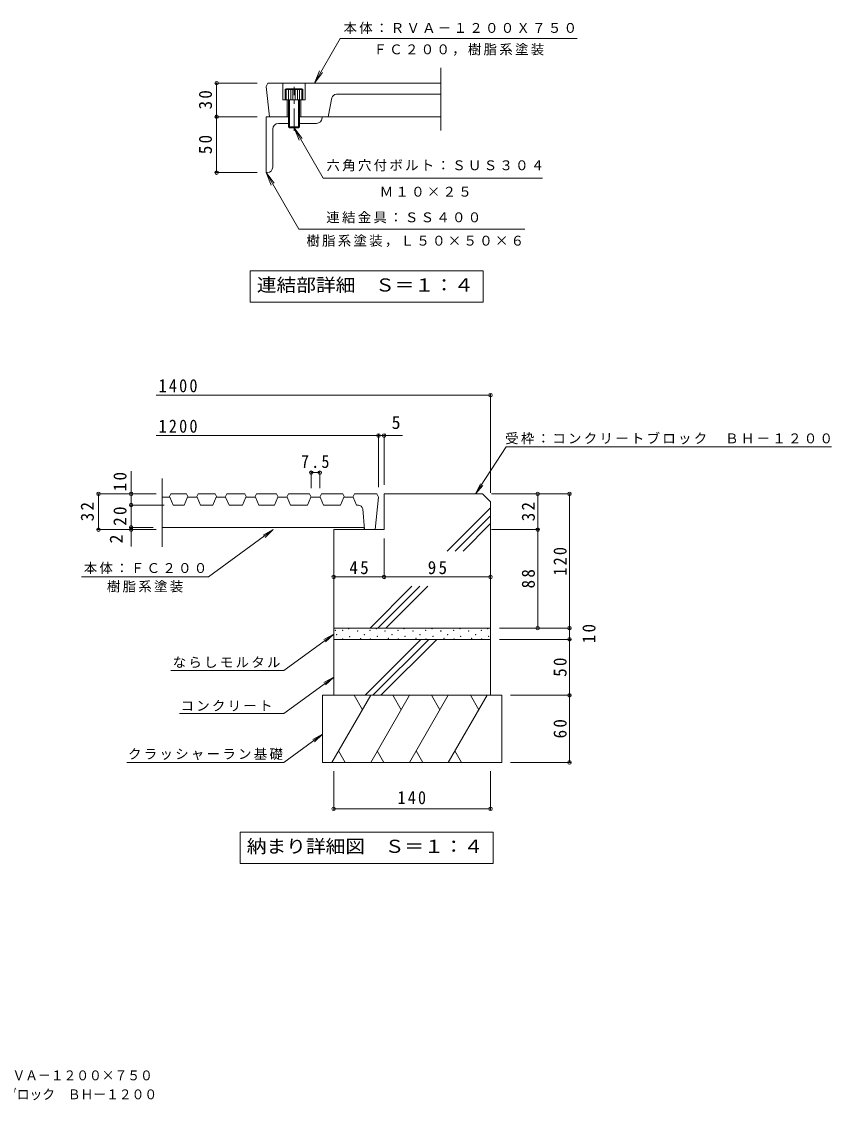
# Model space of a CAD drawing. Units: millimetres on the paper, enlarged 10 times, with parts at other scales. Extents: x -1738 to 1878, y -1365 to 1063.
# Drawn here: x 70 to 1878, y -1365 to 1046 of the extents above; entities that cross this region are included whole.
import ezdxf
from ezdxf.enums import TextEntityAlignment as Align

# ---------------------------------------------------------------- set-up
doc = ezdxf.new("R2010")
doc.units = ezdxf.units.MM
doc.header["$LTSCALE"] = 10
doc.header["$PDMODE"] = 32
doc.header["$PDSIZE"] = 8
doc.linetypes.add('CHAIN1', pattern=[8, 5, -1, 1, -1])
for name, color, linetype, lineweight in [('1-0', 3, 'Continuous', 13), ('1-1', 2, 'Continuous', 13), ('1-2', 2, 'Continuous', 13), ('1-4', 7, 'Continuous', 13), ('1-5', 7, 'Continuous', 13), ('1-6', 6, 'Continuous', 13), ('1-E', 7, 'Continuous', 13)]:
    doc.layers.add(name, color=color, linetype=linetype, lineweight=lineweight)
doc.layers.add('F-5', color=7, linetype='Continuous')
doc.styles.add('ＭＳ ゴシック', font='')
doc.styles.get('ＭＳ ゴシック').set_extended_font_data('MS Gothic')

msp = doc.modelspace()

# ---------------------------------------------------------------- linework, layer by layer
at = {"layer": '1-0'}
for p, q in [((1005.58, 941.89), (1005.58, 802.28)), ((1005.58, 908), (619.24, 908)), ((652.99, 908), (652.99, 870.5)), ((702.99, 908), (702.99, 870.5)), ((702.99, 870.5), (652.99, 870.5)), ((662.99, 870.5), (662.99, 833)), ((692.99, 870.5), (692.99, 833)), ((762.63, 874.96), (754.24, 833)), ((772.44, 883), (1005.58, 883)), ((665.49, 833), (615.49, 833)), ((1005.58, 833), (690.49, 833)), ((400.34, -17.02), (383.55, -17.02)), ((399.09, -17.02), (402.84, -9.52)), ((407.84, -34.52), (400.34, -17.02)), ((437.83, -9.52), (402.84, -9.52)), ((440.34, -17.02), (432.84, -34.52)), ((437.83, -9.52), (441.59, -17.02)), ((464.09, -9.52), (460.34, -17.02)), ((501.59, -9.52), (464.09, -9.52)), ((504.09, -17.02), (496.59, -34.52)), ((501.59, -9.52), (505.34, -17.02)), ((527.84, -9.52), (524.09, -17.02)), ((567.84, -9.52), (527.84, -9.52)), ((570.34, -17.02), (562.84, -34.52)), ((567.84, -9.52), (571.59, -17.02)), ((591.59, -17.02), (570.34, -17.02)), ((594.09, -9.52), (590.33, -17.02)), ((591.59, -17.02), (599.08, -34.52)), ((639.09, -9.52), (594.09, -9.52)), ((641.59, -17.02), (634.08, -34.52)), ((642.83, -17.02), (639.09, -9.52)), ((662.84, -17.02), (641.59, -17.02)), ((665.34, -9.52), (661.59, -17.02)), ((662.84, -17.02), (670.34, -34.52)), ((712.83, -9.52), (665.34, -9.52)), ((715.34, -17.02), (707.84, -34.52)), ((716.59, -17.02), (712.83, -9.52)), ((736.63, -17.02), (715.34, -17.02)), ((739.13, -9.52), (735.38, -17.02)), ((736.63, -17.02), (744.13, -34.52)), ((786.58, -9.52), (739.13, -9.52)), ((789.08, -17.02), (781.58, -34.52)), ((790.33, -17.02), (786.58, -9.52)), ((810.33, -17.02), (789.08, -17.02)), ((810.33, -17.02), (817.83, -34.52)), ((407.84, -34.52), (432.84, -34.52)), ((469.09, -34.52), (496.59, -34.52)), ((532.84, -34.52), (562.84, -34.52)), ((599.08, -34.52), (634.08, -34.52)), ((670.34, -34.52), (707.84, -34.52)), ((744.13, -34.52), (781.58, -34.52)), ((817.83, -34.52), (821.6, -34.52)), ((831.51, -43.17), (835.24, -88.85)), ((830.29, -84.52), (383.55, -84.52)), ((835.24, -88.85), (835.33, -89.52)), ((859.08, -89.52), (835.33, -89.52))]:
    msp.add_line(p, q, dxfattribs=at)
at = {"layer": '1-0', "color": 7}
for p, q in [((502.13, 908), (595.49, 908)), ((505.13, 908), (505.13, 833)), ((502.13, 833), (595.49, 833)), ((505.13, 833), (505.13, 708)), ((502.13, 708), (595.49, 708)), ((879.08, 211.02), (370.34, 211.02)), ((879.08, 211.02), (1116.58, 211.02)), ((1116.58, 214.02), (1116.58, -7.02)), ((866.58, 120.67), (370.34, 120.67)), ((866.58, 123.67), (866.58, 5.48)), ((920.3, 120.67), (866.58, 120.67)), ((879.08, 123.67), (879.08, 10.48)), ((1151.74, 95.19), (1877.81, 95.19)), ((1083.18, -9.52), (1099.49, 9.43))]:
    msp.add_line(p, q, dxfattribs=at)
at = {"layer": '1-0'}
for points in [[(619.24, 908), (615.49, 900.5), (622.99, 833)], [(469.09, -34.52), (461.59, -17.02), (440.34, -17.02)], [(532.84, -34.52), (525.34, -17.02), (504.09, -17.02)], [(862.83, -9.52), (812.83, -9.52), (809.08, -17.02)], [(862.83, -9.52), (866.58, -17.02), (859.08, -89.52)]]:
    msp.add_lwpolyline(points, dxfattribs=at)
at = {"layer": '1-0', "color": 7}
msp.add_lwpolyline([(1151.74, 95.19), (1083.18, -9.52), (1094.03, 13)], dxfattribs=at)
at = {"layer": '1-0'}
for centre, radius, start, end in [((772.44, 873), 10, 90, 168.68993), ((821.6, -44.52), 10, 7.76555, 90), ((830.29, -89.52), 5, 7.76312, 90)]:
    msp.add_arc(centre, radius, start, end, dxfattribs=at)
at = {"layer": '1-0', "color": 7}
for p in [(505.13, 908), (505.13, 833), (505.13, 708), (1116.58, 211.02), (866.58, 120.67), (879.08, 120.67)]:
    msp.add_point(p, dxfattribs=at)
at = {"layer": '1-1', "color": 4}
for p, q in [((615.49, 833), (615.49, 708)), ((740.49, 830.5), (740.49, 833)), ((630.49, 720.5), (630.49, 805.5)), ((665.49, 818), (642.99, 818)), ((727.99, 818), (690.49, 818)), ((617.99, 708), (615.49, 708))]:
    msp.add_line(p, q, dxfattribs=at)
at = {"layer": '1-1'}
for p, q in [((879.08, -9.52), (879.08, -89.52)), ((1099.08, -9.52), (879.08, -9.52)), ((1099.08, -9.52), (1116.58, -27.02)), ((1019.92, -137.33), (1116.58, -40.67)), ((1116.58, -27.02), (1116.58, -309.52)), ((1037.6, -137.33), (1116.58, -58.35)), ((879.08, -89.52), (766.58, -89.52)), ((766.58, -89.52), (766.58, -309.52)), ((1055.27, -137.33), (1116.58, -76.02)), ((847.73, -309.52), (941.23, -216.02)), ((865.41, -309.52), (958.91, -216.02)), ((883.09, -309.52), (976.58, -216.02))]:
    msp.add_line(p, q, dxfattribs=at)
at = {"layer": '1-1', "color": 4}
for centre, start, end in [((727.99, 830.5), 270, 0), ((642.99, 805.5), 90, 180), ((617.99, 720.5), 270, 0)]:
    msp.add_arc(centre, 12.5, start, end, dxfattribs=at)
at = {"layer": '1-2'}
for p, q in [((657.99, 894), (657.99, 870.5)), ((660.49, 894), (660.49, 870.5)), ((695.39, 895.5), (660.59, 895.5)), ((665.49, 894), (665.49, 870.5)), ((670.49, 894), (670.49, 870.5)), ((675.49, 894), (675.49, 870.5)), ((680.49, 894), (680.49, 870.5)), ((685.49, 894), (685.49, 870.5)), ((690.49, 894), (690.49, 870.5)), ((697.99, 894), (695.39, 895.5)), ((695.49, 894), (695.49, 870.5)), ((697.99, 870.5), (697.99, 894)), ((665.49, 870.5), (665.49, 810.5)), ((667.99, 870.5), (667.99, 808)), ((687.99, 808), (687.99, 870.5)), ((690.49, 810.5), (690.49, 870.5)), ((665.49, 810.5), (690.49, 810.5)), ((665.49, 810.5), (667.99, 808)), ((687.99, 808), (667.99, 808)), ((690.49, 810.5), (687.99, 808))]:
    msp.add_line(p, q, dxfattribs=at)
at = {"layer": '1-2', "linetype": 'CHAIN1'}
msp.add_line((677.99, 801.43), (677.99, 900.03), dxfattribs=at)
at = {"layer": '1-2', "color": 3}
msp.add_line((383.55, 24.42), (383.55, -128.14), dxfattribs=at)
at = {"layer": '1-2'}
msp.add_lwpolyline([(697.99, 894), (657.99, 894), (660.59, 895.5)], dxfattribs=at)
at = {"layer": '1-4'}
for p, q in [((314.35, 41.45), (314.35, -34.52)), ((716.59, 40.88), (716.59, 2.98)), ((716.59, 37.88), (735.38, 37.88)), ((735.38, 40.88), (735.38, 2.98)), ((238.34, -9.52), (370.1, -9.52)), ((241.34, -9.52), (241.34, -89.52)), ((1224.98, -9.52), (1119.08, -9.52)), ((1295.94, -9.52), (1119.08, -9.52)), ((1221.98, -9.52), (1221.98, -89.52)), ((1292.94, -309.52), (1292.94, -9.52)), ((311.35, -34.52), (387.84, -34.52)), ((314.35, -34.52), (314.35, -84.52)), ((238.34, -89.52), (370.1, -89.52)), ((311.35, -84.52), (363.55, -84.52)), ((314.35, -84.52), (314.35, -127.39)), ((631.34, -89.52), (609.4, -101.5)), ((631.34, -89.52), (613.25, -106.77)), ((1224.98, -89.52), (1119.08, -89.52)), ((1221.98, -89.52), (1221.98, -309.52)), ((879.08, -198.22), (879.08, -109.52)), ((879.08, -195.22), (766.58, -195.22)), ((1116.58, -195.22), (879.08, -195.22)), ((799.76, -310.29), (800.51, -310.29)), ((799.76, -311.04), (799.76, -310.29)), ((800.51, -311.04), (799.76, -311.04)), ((800.51, -310.29), (800.51, -311.04)), ((861.29, -309.97), (862.04, -309.97)), ((861.29, -310.72), (861.29, -309.97)), ((862.04, -310.72), (861.29, -310.72)), ((862.04, -309.97), (862.04, -310.72)), ((923.46, -309.97), (924.21, -309.97)), ((923.46, -310.72), (923.46, -309.97)), ((924.21, -310.72), (923.46, -310.72)), ((924.21, -309.97), (924.21, -310.72)), ((985.64, -309.97), (986.39, -309.97)), ((985.64, -310.72), (985.64, -309.97)), ((986.39, -310.72), (985.64, -310.72)), ((986.39, -309.97), (986.39, -310.72)), ((1047.81, -309.97), (1048.56, -309.97)), ((1047.81, -310.72), (1047.81, -309.97)), ((1048.56, -310.72), (1047.81, -310.72)), ((1048.56, -309.97), (1048.56, -310.72)), ((1109.98, -309.97), (1110.73, -309.97)), ((1109.98, -310.72), (1109.98, -309.97)), ((1110.73, -310.72), (1109.98, -310.72)), ((1110.73, -309.97), (1110.73, -310.72)), ((1224.98, -309.52), (1136.58, -309.52)), ((1295.94, -309.52), (1136.58, -309.52)), ((1292.94, -309.52), (1292.94, -334.52)), ((655.26, -403.94), (766.58, -322.64)), ((766.58, -322.64), (744.64, -334.62)), ((766.58, -322.64), (748.49, -339.89)), ((769.48, -313.74), (770.23, -313.74)), ((769.48, -314.49), (769.48, -313.74)), ((770.23, -314.49), (769.48, -314.49)), ((770.23, -313.74), (770.23, -314.49)), ((772.84, -323.73), (773.59, -323.73)), ((772.84, -323.73), (772.84, -324.48)), ((773.59, -324.48), (772.84, -324.48)), ((773.59, -323.73), (773.59, -324.48)), ((785.94, -314.24), (786.69, -314.24)), ((785.94, -314.99), (785.94, -314.24)), ((786.69, -314.99), (785.94, -314.99)), ((786.43, -333.49), (787.18, -333.49)), ((786.43, -334.24), (786.43, -333.49)), ((787.18, -334.24), (786.43, -334.24)), ((786.69, -314.24), (786.69, -314.99)), ((787.18, -333.49), (787.18, -334.24)), ((801.74, -328.06), (802.49, -328.06)), ((801.74, -328.81), (801.74, -328.06)), ((802.49, -328.81), (801.74, -328.81)), ((802.49, -328.06), (802.49, -328.81)), ((819.51, -315.8), (820.26, -315.8)), ((819.51, -316.55), (819.51, -315.8)), ((820.26, -316.55), (819.51, -316.55)), ((820.26, -315.8), (820.26, -316.55)), ((826.42, -332.58), (827.17, -332.58)), ((826.42, -333.34), (826.42, -332.58)), ((827.17, -333.34), (826.42, -333.34)), ((827.17, -332.58), (827.17, -333.34)), ((834.37, -323.41), (835.12, -323.41)), ((834.37, -323.41), (834.37, -324.16)), ((835.12, -324.16), (834.37, -324.16)), ((835.12, -323.41), (835.12, -324.16)), ((847.47, -313.92), (848.22, -313.92)), ((847.47, -314.67), (847.47, -313.92)), ((848.22, -314.67), (847.47, -314.67)), ((847.96, -333.17), (848.71, -333.17)), ((847.96, -333.92), (847.96, -333.17)), ((848.71, -333.92), (847.96, -333.92)), ((848.22, -313.92), (848.22, -314.67)), ((848.71, -333.17), (848.71, -333.92)), ((863.27, -327.74), (864.02, -327.74)), ((863.27, -328.49), (863.27, -327.74)), ((864.02, -328.49), (863.27, -328.49)), ((864.02, -327.74), (864.02, -328.49)), ((881.04, -315.48), (881.79, -315.48)), ((881.04, -316.23), (881.04, -315.48)), ((881.79, -316.23), (881.04, -316.23)), ((881.79, -315.48), (881.79, -316.23)), ((887.95, -332.26), (888.7, -332.26)), ((887.95, -333.01), (887.95, -332.26)), ((888.7, -333.01), (887.95, -333.01)), ((888.7, -332.26), (888.7, -333.01)), ((896.54, -323.41), (897.29, -323.41)), ((896.54, -323.41), (896.54, -324.16)), ((897.29, -324.16), (896.54, -324.16)), ((897.29, -323.41), (897.29, -324.16)), ((909.64, -313.92), (910.39, -313.92)), ((909.64, -314.67), (909.64, -313.92)), ((910.39, -314.67), (909.64, -314.67)), ((910.14, -333.17), (910.89, -333.17)), ((910.14, -333.92), (910.14, -333.17)), ((910.89, -333.92), (910.14, -333.92)), ((910.39, -313.92), (910.39, -314.67)), ((910.89, -333.17), (910.89, -333.92)), ((925.44, -327.74), (926.19, -327.74)), ((925.44, -328.49), (925.44, -327.74)), ((926.19, -328.49), (925.44, -328.49)), ((926.19, -327.74), (926.19, -328.49)), ((943.21, -315.48), (943.96, -315.48)), ((943.21, -316.23), (943.21, -315.48)), ((943.96, -316.23), (943.21, -316.23)), ((943.96, -315.48), (943.96, -316.23)), ((950.12, -332.26), (950.87, -332.26)), ((950.12, -333.01), (950.12, -332.26)), ((950.87, -333.01), (950.12, -333.01)), ((950.87, -332.26), (950.87, -333.01)), ((958.71, -323.41), (959.46, -323.41)), ((958.71, -323.41), (958.71, -324.16)), ((959.46, -324.16), (958.71, -324.16)), ((959.46, -323.41), (959.46, -324.16)), ((971.81, -313.92), (972.56, -313.92)), ((971.81, -314.67), (971.81, -313.92)), ((972.56, -314.67), (971.81, -314.67)), ((972.31, -333.17), (973.06, -333.17)), ((972.31, -333.92), (972.31, -333.17)), ((973.06, -333.92), (972.31, -333.92)), ((972.56, -313.92), (972.56, -314.67)), ((973.06, -333.17), (973.06, -333.92)), ((987.61, -327.74), (988.36, -327.74)), ((987.61, -328.49), (987.61, -327.74)), ((988.36, -328.49), (987.61, -328.49)), ((988.36, -327.74), (988.36, -328.49)), ((1005.38, -315.48), (1006.13, -315.48)), ((1005.38, -316.23), (1005.38, -315.48)), ((1006.13, -316.23), (1005.38, -316.23)), ((1006.13, -315.48), (1006.13, -316.23)), ((1012.29, -332.26), (1013.04, -332.26)), ((1012.29, -333.01), (1012.29, -332.26)), ((1013.04, -333.01), (1012.29, -333.01)), ((1013.04, -332.26), (1013.04, -333.01)), ((1020.89, -323.41), (1021.64, -323.41)), ((1020.89, -323.41), (1020.89, -324.16)), ((1021.64, -324.16), (1020.89, -324.16)), ((1021.64, -323.41), (1021.64, -324.16)), ((1033.99, -313.92), (1034.74, -313.92)), ((1033.99, -314.67), (1033.99, -313.92)), ((1034.74, -314.67), (1033.99, -314.67)), ((1034.48, -333.17), (1035.23, -333.17)), ((1034.48, -333.92), (1034.48, -333.17)), ((1035.23, -333.92), (1034.48, -333.92)), ((1034.74, -313.92), (1034.74, -314.67)), ((1035.23, -333.17), (1035.23, -333.92)), ((1049.78, -327.74), (1050.53, -327.74)), ((1049.78, -328.49), (1049.78, -327.74)), ((1050.53, -328.49), (1049.78, -328.49)), ((1050.53, -327.74), (1050.53, -328.49)), ((1067.55, -315.48), (1068.3, -315.48)), ((1067.55, -316.23), (1067.55, -315.48)), ((1068.3, -316.23), (1067.55, -316.23)), ((1068.3, -315.48), (1068.3, -316.23)), ((1074.47, -332.26), (1075.22, -332.26)), ((1074.47, -333.01), (1074.47, -332.26)), ((1075.22, -333.01), (1074.47, -333.01)), ((1075.22, -332.26), (1075.22, -333.01)), ((1083.06, -323.41), (1083.81, -323.41)), ((1083.06, -323.41), (1083.06, -324.16)), ((1083.81, -324.16), (1083.06, -324.16)), ((1083.81, -323.41), (1083.81, -324.16)), ((1096.16, -313.92), (1096.91, -313.92)), ((1096.16, -314.67), (1096.16, -313.92)), ((1096.91, -314.67), (1096.16, -314.67)), ((1096.65, -333.17), (1097.4, -333.17)), ((1096.65, -333.92), (1096.65, -333.17)), ((1097.4, -333.92), (1096.65, -333.92)), ((1096.91, -313.92), (1096.91, -314.67)), ((1097.4, -333.17), (1097.4, -333.92)), ((1111.96, -327.74), (1112.71, -327.74)), ((1111.96, -328.49), (1111.96, -327.74)), ((1112.71, -328.49), (1111.96, -328.49)), ((1112.71, -327.74), (1112.71, -328.49)), ((1295.94, -334.52), (1136.58, -334.52)), ((1292.94, -334.52), (1292.94, -459.52)), ((402.84, -403.94), (655.26, -403.94)), ((655.26, -500.43), (766.58, -419.13)), ((766.58, -419.13), (744.64, -431.12)), ((766.58, -419.13), (748.49, -436.39)), ((1295.94, -459.52), (1161.58, -459.52)), ((1292.94, -459.52), (1292.94, -609.52)), ((422.45, -500.43), (655.26, -500.43)), ((741.58, -546.48), (723.49, -563.73)), ((1295.94, -609.52), (1161.58, -609.52)), ((766.58, -716.18), (766.58, -628.92)), ((1116.58, -716.18), (1116.58, -628.92)), ((766.58, -713.18), (1116.58, -713.18))]:
    msp.add_line(p, q, dxfattribs=at)
for points in [[(203.19, -194.78), (487.21, -194.78), (631.34, -89.52)], [(304.44, -609.52), (655.26, -609.52), (741.58, -546.48), (719.64, -558.46)]]:
    msp.add_lwpolyline(points, dxfattribs=at)
for p in [(716.59, 37.88), (735.38, 37.88), (241.34, -9.52), (314.35, -9.52), (1221.98, -9.52), (1292.94, -9.52), (314.35, -34.52), (241.34, -89.52), (314.35, -84.52), (314.35, -89.52), (1221.98, -89.52), (766.58, -195.22), (879.08, -195.22), (1116.58, -195.22), (1221.98, -309.52), (1292.94, -309.52), (1292.94, -334.52), (1292.94, -459.52), (1292.94, -609.52), (766.58, -713.18), (1116.58, -713.18)]:
    msp.add_point(p, dxfattribs=at)
at = {"layer": '1-5'}
for p, q in [((579.92, 488.64), (579.92, 418.64)), ((579.92, 488.64), (1099.92, 488.64)), ((1099.92, 488.64), (1099.92, 418.64)), ((579.92, 418.64), (1099.92, 418.64)), ((557.42, -765.32), (1122.42, -765.32)), ((557.42, -765.32), (557.42, -835.32)), ((1122.42, -765.32), (1122.42, -835.32)), ((557.42, -835.32), (1122.42, -835.32))]:
    msp.add_line(p, q, dxfattribs=at)
at = {"layer": '1-6'}
for p, q in [((766.58, -309.52), (766.58, -459.52)), ((1116.58, -309.52), (766.58, -309.52)), ((1116.58, -309.52), (1116.58, -459.52)), ((1116.58, -334.52), (766.58, -334.52)), ((836.44, -459.52), (961.44, -334.52)), ((854.12, -459.52), (979.12, -334.52)), ((871.8, -459.52), (996.8, -334.52)), ((741.58, -459.52), (741.58, -609.52)), ((1141.58, -459.52), (741.58, -459.52)), ((849.14, -459.52), (762.54, -609.52)), ((811.98, -459.52), (830.56, -491.71)), ((935.74, -459.52), (849.14, -609.52)), ((898.58, -459.52), (917.16, -491.71)), ((1022.34, -459.52), (935.74, -609.52)), ((985.18, -459.52), (1003.76, -491.71)), ((1108.95, -459.52), (1022.34, -609.52)), ((1071.78, -459.52), (1090.37, -491.71)), ((1141.58, -459.52), (1141.58, -609.52)), ((777.32, -583.91), (792.11, -609.52)), ((863.93, -583.91), (878.71, -609.52)), ((950.53, -583.91), (965.32, -609.52)), ((1037.13, -583.91), (1051.92, -609.52)), ((1141.58, -609.52), (741.58, -609.52))]:
    msp.add_line(p, q, dxfattribs=at)
at = {"layer": '1-E'}
for p, q in [((723.48, 908), (781.22, 1008)), ((781.22, 1008), (1309.86, 1008)), ((723.48, 908), (734.96, 935.71)), ((723.48, 908), (741.74, 931.8)), ((677.99, 808), (696.26, 784.2)), ((677.99, 808), (689.47, 780.28)), ((677.99, 808), (742.82, 695.72)), ((615.49, 708), (688.57, 581.43)), ((615.49, 708), (633.76, 684.2)), ((615.49, 708), (626.97, 680.28)), ((742.82, 695.72), (1232.88, 695.72)), ((688.57, 581.43), (1193.6, 581.43))]:
    msp.add_line(p, q, dxfattribs=at)

# ---------------------------------------------------------------- texts
at = {"layer": '1-0', "color": 2, "style": 'ＭＳ ゴシック'}
msp.add_text('5', height=29.33, dxfattribs=at).set_placement((895.83, 126.67), align=Align.BOTTOM_LEFT)
at = {"layer": '1-0', "color": 2, "char_height": 29.33, "attachment_point": 7, "rotation": 90, "style": 'ＭＳ ゴシック'}
for s, insert in [('\\T1.27;\\W0.95;30', (495.13, 849.25)), ('\\T1.27;\\W0.95;50', (495.13, 749.25))]:
    msp.add_mtext(s, dxfattribs=dict(at, insert=insert))
at = {"layer": '1-0', "color": 2, "char_height": 29.33, "attachment_point": 7, "style": 'ＭＳ ゴシック'}
for s, insert in [('\\T1.28;\\W0.9;1400', (375.52, 217.02)), ('\\T1.28;\\W0.9;1200', (375.52, 126.67))]:
    msp.add_mtext(s, dxfattribs=dict(at, insert=insert))
at = {"layer": '1-0', "color": 7, "insert": (1149.41, 101.01), "char_height": 21.99, "attachment_point": 7, "style": 'ＭＳ ゴシック'}
msp.add_mtext('\\T1.17;受枠：コンクリートブロック\u3000ＢＨ－１２００', dxfattribs=at)
at = {"layer": '1-4', "color": 2, "style": 'ＭＳ ゴシック'}
msp.add_text('2', height=29.33, rotation=90, dxfattribs=at).set_placement((304.35, -120.45), align=Align.BOTTOM_LEFT)
at = {"layer": '1-4', "color": 2, "char_height": 29.33, "attachment_point": 7, "style": 'ＭＳ ゴシック'}
for s, insert in [('\\T1.27;\\W0.9;7.5', (693.48, 47.88)), ('\\T1.27;\\W0.95;45', (801.58, -189.22)), ('\\T1.27;\\W0.95;95', (976.58, -189.22)), ('\\T1.27;\\W0.9;140', (909.08, -703.18))]:
    msp.add_mtext(s, dxfattribs=dict(at, insert=insert))
at = {"layer": '1-4', "color": 2, "char_height": 29.33, "attachment_point": 7, "rotation": 90, "style": 'ＭＳ ゴシック'}
for s, insert in [('\\T1.27;\\W0.95;10', (304.35, -3.75)), ('\\T1.27;\\W0.95;32', (231.34, -70.77)), ('\\T1.27;\\W0.95;20', (304.35, -80.77)), ('\\T1.27;\\W0.95;32', (1215.98, -70.77)), ('\\T1.27;\\W0.9;120', (1286.94, -192.02)), ('\\T1.27;\\W0.95;88', (1215.98, -220.77)), ('\\T1.27;\\W0.95;10', (1351.44, -343.27)), ('\\T1.27;\\W0.95;50', (1286.94, -418.27)), ('\\T1.27;\\W0.95;60', (1286.94, -555.77))]:
    msp.add_mtext(s, dxfattribs=dict(at, insert=insert))
at = {"layer": '1-4', "char_height": 21.99, "attachment_point": 7, "style": 'ＭＳ ゴシック'}
for s, insert in [('\\T1.17;本体：ＦＣ２００', (208.51, -188.62)), ('\\T1.17;樹脂系塗装', (260.2, -229.91)), ('\\T1.17;ならしモルタル', (407.09, -398.74)), ('\\T1.17;コンクリート', (424.59, -495.24)), ('\\T1.17;クラッシャーラン基礎', (307.35, -604.33))]:
    msp.add_mtext(s, dxfattribs=dict(at, insert=insert))
at = {"layer": '1-5', "color": 2, "style": 'ＭＳ ゴシック', "width": 1.1}
for s, p in [('連結部詳細\u3000Ｓ＝１：４', (594.92, 433.64)), ('納まり詳細図\u3000Ｓ＝１：４', (572.42, -820.32))]:
    msp.add_text(s, height=29.33, dxfattribs=at).set_placement(p, align=Align.BOTTOM_LEFT)
at = {"layer": '1-E', "char_height": 21.99, "attachment_point": 7, "style": 'ＭＳ ゴシック'}
for s, insert in [('\\T1.17;本体：ＲＶＡ－１２００Ｘ７５０', (788.6, 1017.95)), ('\\T1.17;ＦＣ２００，樹脂系塗装', (855.54, 969.25)), ('\\T1.17;六角穴付ボルト：ＳＵＳ３０４', (750.53, 710.99)), ('\\T1.17;Ｍ１０×２５', (869.36, 654.1)), ('\\T1.17;連結金具：ＳＳ４００', (750, 594.79)), ('\\T1.17;樹脂系塗装，Ｌ５０×５０×６', (705.51, 541.83))]:
    msp.add_mtext(s, dxfattribs=dict(at, insert=insert))
at = {"layer": 'F-5', "style": 'ＭＳ ゴシック', "width": 0.95}
for s, p in [('並木桝用\u3000細目タイプ（すきま７．５ｍｍ）\u3000ガーデングレート\u3000ＲＶＡ－１２００×７５０', (-834.05, -1326.22)), ('並木桝用\u3000コンクリートブロック\u3000ＢＨー１２００', (-283.05, -1368.6))]:
    msp.add_text(s, height=21.99, dxfattribs=at).set_placement(p, align=Align.BOTTOM_LEFT)

doc.saveas('drawing.dxf')
